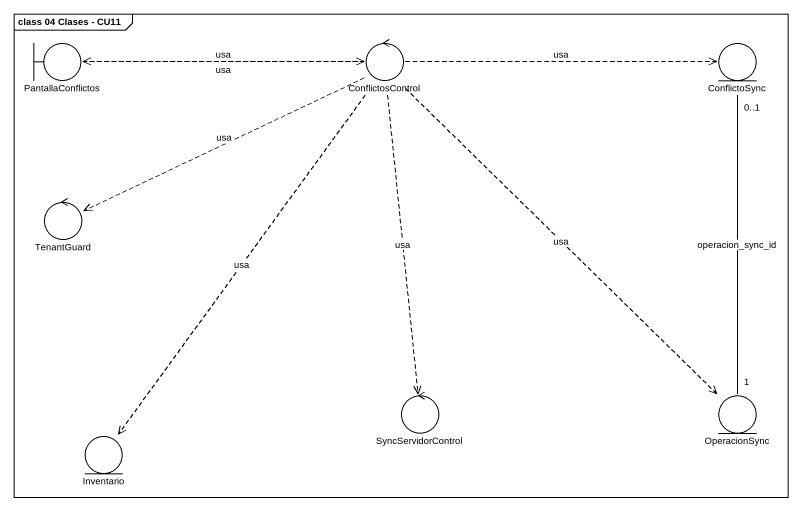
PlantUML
@startuml
mainframe class 04 Clases - CU11
boundary PantallaConflictos
control ConflictosControl
entity ConflictoSync
control TenantGuard
control SyncServidorControl
entity OperacionSync
entity Inventario
PantallaConflictos .right.> ConflictosControl : usa
ConflictosControl .left.> PantallaConflictos : usa
ConflictosControl .right.> ConflictoSync : usa
ConflictosControl .left.> TenantGuard : usa
ConflictosControl ..> SyncServidorControl : usa
ConflictosControl ..> OperacionSync : usa
ConflictosControl ..> Inventario : usa
ConflictoSync "0..1" -- "1" OperacionSync : operacion_sync_id
@enduml
